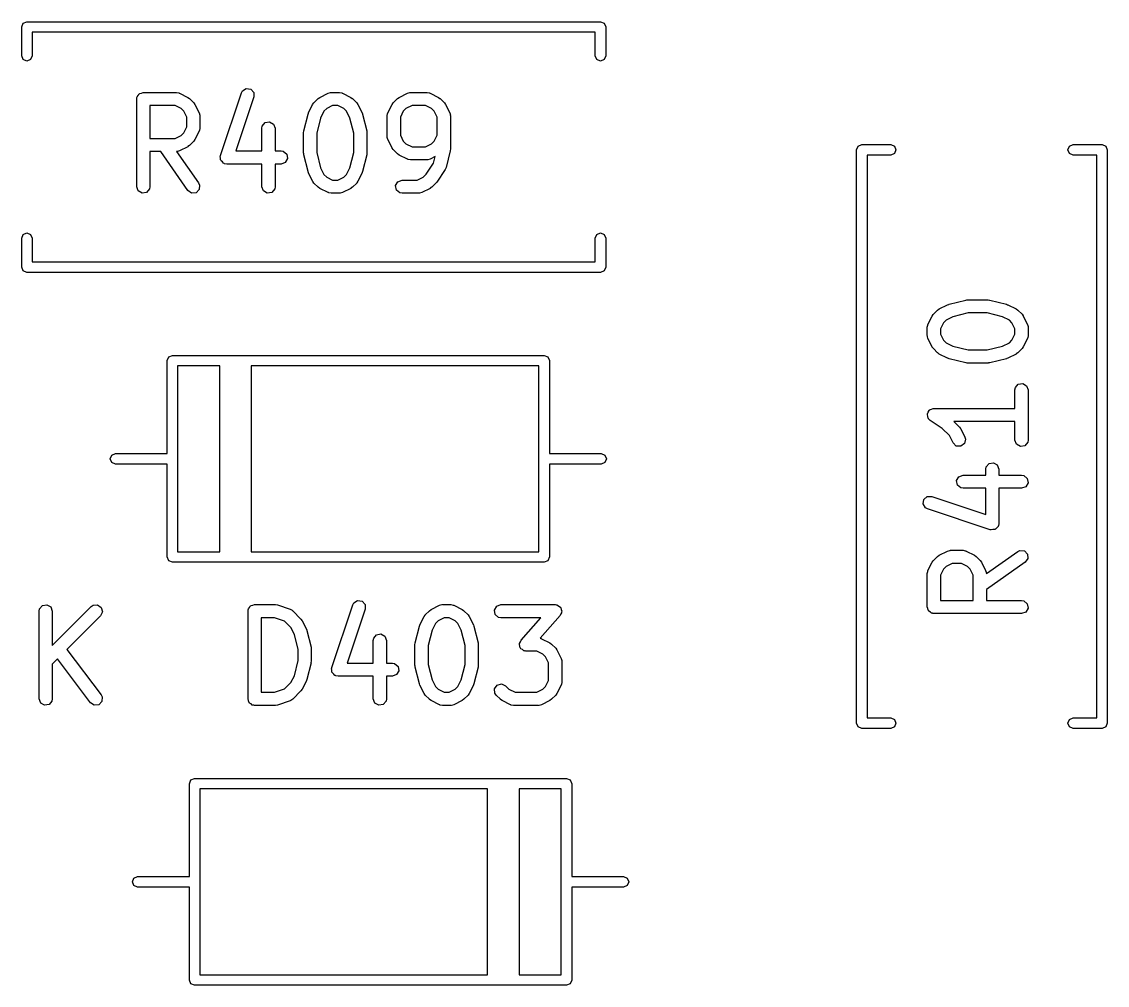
# Model space of a CAD drawing. Extents: x 51.5 to 133.2, y -98.1 to -25.9.
# Drawn here: x 103.6 to 115.98, y -58.58 to -47.59 of the extents above; entities that cross this region are included whole.
import ezdxf

# ---------------------------------------------------------------- set-up
doc = ezdxf.new("R2010")
doc.units = 0
doc.layers.add('BLACK', color=7, linetype='CONTINUOUS')

msp = doc.modelspace()

# ---------------------------------------------------------------- linework, layer by layer
at = {"layer": 'BLACK', "linetype": 'CONTINUOUS'}
for p, q in [((103.604, -47.652), (103.622, -47.6096)), ((103.604, -47.982), (103.604, -47.652)), ((103.622, -47.6096), (103.664, -47.592)), ((103.664, -47.592), (110.204, -47.592)), ((110.204, -47.592), (110.246, -47.6096)), ((110.246, -47.6096), (110.264, -47.652)), ((110.264, -47.652), (110.264, -47.982)), ((110.144, -47.712), (103.724, -47.712)), ((103.724, -47.712), (103.724, -47.982)), ((110.144, -47.982), (110.144, -47.712)), ((103.622, -48.0244), (103.604, -47.982)), ((103.664, -48.042), (103.622, -48.0244)), ((103.706, -48.0244), (103.664, -48.042)), ((103.724, -47.982), (103.706, -48.0244)), ((110.162, -48.0244), (110.144, -47.982)), ((110.204, -48.042), (110.162, -48.0244)), ((110.246, -48.0244), (110.204, -48.042)), ((110.264, -47.982), (110.246, -48.0244)), ((104.971, -48.406), (104.99, -48.3994)), ((104.99, -48.3994), (105.37, -48.3994)), ((105.37, -48.3994), (105.396, -48.4039)), ((105.396, -48.4039), (105.4, -48.4068)), ((105.871, -49.1173), (106.109, -48.403)), ((106.109, -48.403), (106.121, -48.3801)), ((106.121, -48.3801), (106.165, -48.3533)), ((106.165, -48.3533), (106.216, -48.3608)), ((106.216, -48.3608), (106.25, -48.3992)), ((106.25, -48.3992), (106.251, -48.4505)), ((107.099, -48.4073), (107.124, -48.3999)), ((107.124, -48.3999), (107.128, -48.4009)), ((107.128, -48.4009), (107.132, -48.3994)), ((107.132, -48.3994), (107.228, -48.3994)), ((107.228, -48.3994), (107.253, -48.4039)), ((107.253, -48.4039), (107.257, -48.4068)), ((108.004, -48.4073), (108.029, -48.3999)), ((108.029, -48.3999), (108.033, -48.4009)), ((108.033, -48.4009), (108.037, -48.3994)), ((108.037, -48.3994), (108.228, -48.3994)), ((108.228, -48.3994), (108.253, -48.4039)), ((108.253, -48.4039), (108.257, -48.4068)), ((104.915, -48.4744), (104.916, -48.4646)), ((104.915, -49.4744), (104.915, -48.4744)), ((104.916, -48.4614), (104.917, -48.4585)), ((104.916, -48.4646), (104.916, -48.4614)), ((104.917, -48.4585), (104.919, -48.4487)), ((104.919, -48.4487), (104.932, -48.4338)), ((104.932, -48.4338), (104.941, -48.4169)), ((104.941, -48.4169), (104.948, -48.4146)), ((104.948, -48.4146), (104.952, -48.4094)), ((104.952, -48.4094), (104.971, -48.406)), ((105.4, -48.4068), (105.404, -48.4073)), ((105.404, -48.4073), (105.499, -48.4549)), ((105.499, -48.4549), (105.517, -48.4683)), ((105.517, -48.4683), (105.519, -48.469)), ((105.519, -48.469), (105.566, -48.5166)), ((105.566, -48.5166), (105.579, -48.535)), ((106.251, -48.4505), (106.046, -49.066)), ((106.922, -48.5361), (106.936, -48.5181)), ((106.936, -48.5166), (106.984, -48.469)), ((106.936, -48.5181), (106.936, -48.5166)), ((106.984, -48.469), (107.002, -48.4561)), ((107.002, -48.4561), (107.004, -48.4549)), ((107.004, -48.4549), (107.099, -48.4073)), ((107.257, -48.4068), (107.261, -48.4073)), ((107.261, -48.4073), (107.356, -48.4549)), ((107.356, -48.4549), (107.374, -48.4683)), ((107.374, -48.4683), (107.376, -48.469)), ((107.376, -48.469), (107.424, -48.5166)), ((107.424, -48.5166), (107.436, -48.535)), ((107.827, -48.5361), (107.841, -48.5181)), ((107.841, -48.5166), (107.889, -48.469)), ((107.841, -48.5181), (107.841, -48.5166)), ((107.889, -48.469), (107.907, -48.4561)), ((107.907, -48.4561), (107.908, -48.4549)), ((107.908, -48.4549), (108.004, -48.4073)), ((108.257, -48.4068), (108.261, -48.4073)), ((108.261, -48.4073), (108.356, -48.4549)), ((108.356, -48.4549), (108.374, -48.4683)), ((108.374, -48.4683), (108.376, -48.469)), ((108.376, -48.469), (108.424, -48.5166)), ((108.424, -48.5166), (108.436, -48.535)), ((105.065, -48.5494), (105.065, -48.9232)), ((105.353, -48.5494), (105.065, -48.5494)), ((105.421, -48.5836), (105.353, -48.5494)), ((105.452, -48.614), (105.421, -48.5836)), ((105.486, -48.6826), (105.452, -48.614)), ((105.579, -48.535), (105.58, -48.5361)), ((105.58, -48.5361), (105.628, -48.6313)), ((105.628, -48.6313), (105.635, -48.6563)), ((106.822, -48.8371), (106.869, -48.6467)), ((106.869, -48.6467), (106.874, -48.6348)), ((106.874, -48.6348), (106.875, -48.6313)), ((106.875, -48.6313), (106.922, -48.5361)), ((107.051, -48.614), (107.013, -48.691)), ((107.082, -48.5836), (107.051, -48.614)), ((107.15, -48.5494), (107.082, -48.5836)), ((107.21, -48.5494), (107.15, -48.5494)), ((107.278, -48.5836), (107.21, -48.5494)), ((107.309, -48.614), (107.278, -48.5836)), ((107.347, -48.691), (107.309, -48.614)), ((107.436, -48.535), (107.438, -48.5361)), ((107.438, -48.5361), (107.485, -48.6313)), ((107.485, -48.6313), (107.489, -48.6437)), ((107.489, -48.6437), (107.491, -48.6467)), ((107.491, -48.6467), (107.538, -48.8371)), ((107.772, -48.6649), (107.776, -48.6392)), ((107.776, -48.6392), (107.779, -48.6358)), ((107.779, -48.6358), (107.78, -48.6313)), ((107.78, -48.6313), (107.827, -48.5361)), ((107.956, -48.614), (107.922, -48.6826)), ((107.986, -48.5836), (107.956, -48.614)), ((108.055, -48.5494), (107.986, -48.5836)), ((108.21, -48.5494), (108.055, -48.5494)), ((108.278, -48.5836), (108.21, -48.5494)), ((108.309, -48.614), (108.278, -48.5836)), ((108.343, -48.6826), (108.309, -48.614)), ((108.436, -48.535), (108.438, -48.5361)), ((108.438, -48.5361), (108.485, -48.6313)), ((108.485, -48.6313), (108.493, -48.6563)), ((105.486, -48.79), (105.486, -48.6826)), ((105.635, -48.6563), (105.634, -48.6606)), ((105.634, -48.6606), (105.636, -48.6649)), ((105.636, -48.6649), (105.636, -48.8077)), ((106.348, -48.7821), (106.381, -48.7428)), ((106.381, -48.7428), (106.431, -48.7339)), ((106.431, -48.7339), (106.476, -48.7595)), ((106.476, -48.7595), (106.493, -48.8077)), ((107.013, -48.691), (106.969, -48.8646)), ((107.391, -48.8646), (107.347, -48.691)), ((107.772, -48.903), (107.772, -48.6649)), ((107.922, -48.6826), (107.922, -48.8852)), ((108.343, -48.8852), (108.343, -48.6826)), ((108.493, -48.6563), (108.492, -48.6606)), ((108.492, -48.6606), (108.493, -48.6649)), ((108.493, -48.6649), (108.493, -49.0458)), ((105.353, -48.9232), (105.421, -48.8889)), ((105.421, -48.8889), (105.452, -48.8585)), ((105.452, -48.8585), (105.486, -48.79)), ((105.628, -48.8413), (105.58, -48.9365)), ((105.629, -48.8368), (105.628, -48.8413)), ((105.631, -48.8334), (105.629, -48.8368)), ((105.636, -48.8077), (105.631, -48.8334)), ((106.343, -48.8077), (106.348, -48.7821)), ((106.343, -49.066), (106.343, -48.8077)), ((106.493, -48.8077), (106.493, -49.066)), ((106.819, -48.8553), (106.822, -48.8406)), ((106.819, -49.0934), (106.819, -48.8553)), ((106.822, -48.8406), (106.822, -48.8371)), ((106.969, -48.8646), (106.969, -49.0842)), ((107.391, -49.0842), (107.391, -48.8646)), ((107.538, -48.8371), (107.54, -48.8521)), ((107.54, -48.8521), (107.541, -48.8553)), ((107.541, -48.8553), (107.541, -49.0934)), ((107.922, -48.8852), (107.956, -48.9538)), ((108.309, -48.9538), (108.343, -48.8852)), ((105.065, -48.9232), (105.353, -48.9232)), ((105.499, -49.0177), (105.404, -49.0653)), ((105.5, -49.0165), (105.499, -49.0177)), ((105.519, -49.0036), (105.5, -49.0165)), ((105.566, -48.956), (105.519, -49.0036)), ((105.567, -48.9545), (105.566, -48.956)), ((105.58, -48.9365), (105.567, -48.9545)), ((107.773, -48.9072), (107.772, -48.903)), ((107.772, -48.9115), (107.773, -48.9072)), ((107.78, -48.9365), (107.772, -48.9115)), ((107.827, -49.0317), (107.78, -48.9365)), ((107.956, -48.9538), (107.986, -48.9842)), ((107.986, -48.9842), (108.055, -49.0184)), ((108.055, -49.0184), (108.21, -49.0184)), ((108.21, -49.0184), (108.278, -48.9842)), ((108.278, -48.9842), (108.309, -48.9538)), ((113.124, -49.054), (113.142, -49.0116)), ((113.142, -49.0116), (113.184, -48.994)), ((113.184, -48.994), (113.514, -48.994)), ((113.514, -48.994), (113.556, -49.0116)), ((113.556, -49.0116), (113.574, -49.054)), ((115.534, -49.054), (115.552, -49.0116)), ((115.552, -49.0116), (115.594, -48.994)), ((115.594, -48.994), (115.924, -48.994)), ((115.924, -48.994), (115.966, -49.0116)), ((115.966, -49.0116), (115.984, -49.054)), ((105.189, -49.0732), (105.065, -49.0732)), ((105.065, -49.0732), (105.065, -49.4744)), ((105.5, -49.5174), (105.189, -49.0732)), ((105.375, -49.0717), (105.371, -49.0728)), ((105.371, -49.0728), (105.622, -49.4314)), ((105.379, -49.0727), (105.375, -49.0717)), ((105.404, -49.0653), (105.379, -49.0727)), ((105.868, -49.128), (105.871, -49.1231)), ((105.872, -49.1482), (105.868, -49.128)), ((105.871, -49.1231), (105.871, -49.1173)), ((105.872, -49.1686), (105.872, -49.1482)), ((106.046, -49.066), (106.343, -49.066)), ((106.493, -49.066), (106.561, -49.066)), ((106.561, -49.066), (106.587, -49.0706)), ((106.587, -49.0706), (106.626, -49.1035)), ((106.626, -49.1035), (106.635, -49.1541)), ((106.82, -49.0967), (106.819, -49.0934)), ((106.822, -49.1116), (106.82, -49.0967)), ((106.869, -49.3021), (106.822, -49.1116)), ((106.969, -49.0842), (107.013, -49.2577)), ((107.347, -49.2577), (107.391, -49.0842)), ((107.538, -49.1116), (107.491, -49.3021)), ((107.541, -49.0934), (107.538, -49.1082)), ((107.538, -49.1082), (107.538, -49.1116)), ((107.828, -49.0329), (107.827, -49.0317)), ((107.841, -49.0512), (107.828, -49.0329)), ((107.889, -49.0988), (107.841, -49.0512)), ((107.89, -49.0995), (107.889, -49.0988)), ((107.908, -49.1129), (107.89, -49.0995)), ((108.004, -49.1605), (107.908, -49.1129)), ((108.319, -49.1314), (108.261, -49.1605)), ((108.301, -49.2055), (108.319, -49.1314)), ((108.491, -49.064), (108.443, -49.2545)), ((108.493, -49.0458), (108.49, -49.0606)), ((108.49, -49.0606), (108.491, -49.064)), ((113.124, -55.594), (113.124, -49.054)), ((113.514, -49.114), (113.244, -49.114)), ((113.244, -49.114), (113.244, -55.534)), ((113.556, -49.0964), (113.514, -49.114)), ((113.574, -49.054), (113.556, -49.0964)), ((115.552, -49.0964), (115.534, -49.054)), ((115.594, -49.114), (115.552, -49.0964)), ((115.864, -49.114), (115.594, -49.114)), ((115.864, -55.534), (115.864, -49.114)), ((115.984, -49.054), (115.984, -55.594)), ((105.876, -49.1729), (105.872, -49.1686)), ((105.877, -49.1785), (105.876, -49.1729)), ((105.893, -49.1917), (105.877, -49.1785)), ((105.906, -49.207), (105.893, -49.1917)), ((105.912, -49.2078), (105.906, -49.207)), ((105.916, -49.2115), (105.912, -49.2078)), ((105.942, -49.216), (105.916, -49.2115)), ((106.343, -49.216), (105.942, -49.216)), ((106.343, -49.4744), (106.343, -49.216)), ((106.561, -49.216), (106.493, -49.216)), ((106.493, -49.216), (106.493, -49.4744)), ((106.609, -49.1985), (106.561, -49.216)), ((106.635, -49.1541), (106.609, -49.1985)), ((107.013, -49.2577), (107.051, -49.3347)), ((107.309, -49.3347), (107.347, -49.2577)), ((108.008, -49.161), (108.004, -49.1605)), ((108.011, -49.1639), (108.008, -49.161)), ((108.037, -49.1684), (108.011, -49.1639)), ((108.228, -49.1684), (108.037, -49.1684)), ((108.217, -49.3314), (108.301, -49.2055)), ((108.232, -49.1669), (108.228, -49.1684)), ((108.236, -49.1679), (108.232, -49.1669)), ((108.261, -49.1605), (108.236, -49.1679)), ((108.443, -49.2545), (108.433, -49.2775)), ((106.871, -49.305), (106.869, -49.3021)), ((106.875, -49.3174), (106.871, -49.305)), ((106.922, -49.4127), (106.875, -49.3174)), ((107.051, -49.3347), (107.082, -49.3651)), ((107.082, -49.3651), (107.15, -49.3994)), ((107.21, -49.3994), (107.278, -49.3651)), ((107.278, -49.3651), (107.309, -49.3347)), ((107.485, -49.3174), (107.438, -49.4127)), ((107.486, -49.3139), (107.485, -49.3174)), ((107.491, -49.3021), (107.486, -49.3139)), ((108.115, -49.3994), (108.183, -49.3651)), ((108.183, -49.3651), (108.217, -49.3314)), ((108.433, -49.2779), (108.338, -49.4207)), ((108.433, -49.2775), (108.433, -49.2779)), ((104.932, -49.5226), (104.915, -49.4744)), ((105.06, -49.5), (105.027, -49.5393)), ((105.065, -49.4744), (105.06, -49.5)), ((105.542, -49.5468), (105.5, -49.5174)), ((105.629, -49.5061), (105.593, -49.5424)), ((105.622, -49.4314), (105.633, -49.455)), ((105.633, -49.455), (105.629, -49.5061)), ((106.361, -49.5226), (106.343, -49.4744)), ((106.489, -49.5), (106.456, -49.5393)), ((106.493, -49.4744), (106.489, -49.5)), ((106.924, -49.4138), (106.922, -49.4127)), ((106.936, -49.4322), (106.924, -49.4138)), ((106.984, -49.4798), (106.936, -49.4322)), ((106.986, -49.4805), (106.984, -49.4798)), ((107.004, -49.4938), (106.986, -49.4805)), ((107.099, -49.5415), (107.004, -49.4938)), ((107.15, -49.3994), (107.21, -49.3994)), ((107.356, -49.4938), (107.261, -49.5415)), ((107.358, -49.4927), (107.356, -49.4938)), ((107.376, -49.4798), (107.358, -49.4927)), ((107.424, -49.4322), (107.376, -49.4798)), ((107.438, -49.4127), (107.424, -49.4307)), ((107.424, -49.4307), (107.424, -49.4322)), ((107.868, -49.4614), (107.894, -49.4169)), ((107.877, -49.5119), (107.868, -49.4614)), ((107.916, -49.5449), (107.877, -49.5119)), ((107.894, -49.4169), (107.942, -49.3994)), ((107.942, -49.3994), (108.115, -49.3994)), ((108.261, -49.4938), (108.166, -49.5415)), ((108.262, -49.4927), (108.261, -49.4938)), ((108.281, -49.4798), (108.262, -49.4927)), ((108.328, -49.4322), (108.281, -49.4798)), ((108.33, -49.429), (108.328, -49.4322)), ((108.338, -49.4207), (108.33, -49.429)), ((104.976, -49.5482), (104.932, -49.5226)), ((105.027, -49.5393), (104.976, -49.5482)), ((105.593, -49.5424), (105.542, -49.5468)), ((106.405, -49.5482), (106.361, -49.5226)), ((106.456, -49.5393), (106.405, -49.5482)), ((107.103, -49.542), (107.099, -49.5415)), ((107.107, -49.5449), (107.103, -49.542)), ((107.132, -49.5494), (107.107, -49.5449)), ((107.228, -49.5494), (107.132, -49.5494)), ((107.232, -49.5478), (107.228, -49.5494)), ((107.236, -49.5489), (107.232, -49.5478)), ((107.261, -49.5415), (107.236, -49.5489)), ((107.942, -49.5494), (107.916, -49.5449)), ((108.132, -49.5494), (107.942, -49.5494)), ((108.137, -49.5478), (108.132, -49.5494)), ((108.141, -49.5489), (108.137, -49.5478)), ((108.166, -49.5415), (108.141, -49.5489)), ((103.622, -50.0196), (103.664, -50.002)), ((103.664, -50.002), (103.706, -50.0196)), ((110.162, -50.0196), (110.204, -50.002)), ((110.204, -50.002), (110.246, -50.0196)), ((103.604, -50.062), (103.622, -50.0196)), ((103.604, -50.392), (103.604, -50.062)), ((103.706, -50.0196), (103.724, -50.062)), ((103.724, -50.062), (103.724, -50.332)), ((110.144, -50.062), (110.162, -50.0196)), ((110.144, -50.332), (110.144, -50.062)), ((110.246, -50.0196), (110.264, -50.062)), ((110.264, -50.062), (110.264, -50.392)), ((103.724, -50.332), (110.144, -50.332)), ((103.622, -50.4344), (103.604, -50.392)), ((103.664, -50.452), (103.622, -50.4344)), ((110.204, -50.452), (103.664, -50.452)), ((110.246, -50.4344), (110.204, -50.452)), ((110.264, -50.392), (110.246, -50.4344)), ((114.049, -50.8821), (114.067, -50.8692)), ((114.067, -50.8692), (114.068, -50.8681)), ((114.068, -50.8681), (114.163, -50.8204)), ((114.163, -50.8204), (114.176, -50.8168)), ((114.176, -50.8168), (114.179, -50.8148)), ((114.179, -50.8148), (114.369, -50.7671)), ((114.369, -50.7671), (114.384, -50.7661)), ((114.384, -50.7661), (114.387, -50.7649)), ((114.387, -50.7649), (114.625, -50.7649)), ((114.625, -50.7649), (114.64, -50.7675)), ((114.64, -50.7675), (114.644, -50.7671)), ((114.644, -50.7671), (114.834, -50.8148)), ((114.834, -50.8148), (114.846, -50.82)), ((114.846, -50.82), (114.849, -50.8204)), ((114.849, -50.8204), (114.945, -50.8681)), ((114.945, -50.8681), (114.963, -50.8814)), ((114.963, -50.8814), (114.964, -50.8821)), ((113.939, -51.0445), (113.987, -50.9492)), ((113.987, -50.9492), (114, -50.9312)), ((114, -50.9312), (114.001, -50.9297)), ((114.001, -50.9297), (114.049, -50.8821)), ((114.146, -50.9968), (114.116, -51.0272)), ((114.223, -50.9583), (114.146, -50.9968)), ((114.397, -50.9149), (114.223, -50.9583)), ((114.616, -50.9149), (114.397, -50.9149)), ((114.79, -50.9583), (114.616, -50.9149)), ((114.867, -50.9968), (114.79, -50.9583)), ((114.897, -51.0272), (114.867, -50.9968)), ((114.964, -50.8821), (115.012, -50.9297)), ((115.012, -50.9297), (115.025, -50.9481)), ((115.025, -50.9481), (115.026, -50.9492)), ((115.026, -50.9492), (115.073, -51.0445)), ((113.931, -51.078), (113.936, -51.0523)), ((113.931, -51.1732), (113.931, -51.078)), ((113.936, -51.0523), (113.939, -51.0489)), ((113.939, -51.0489), (113.939, -51.0445)), ((114.116, -51.0272), (114.081, -51.0957)), ((114.081, -51.0957), (114.081, -51.1555)), ((114.931, -51.0957), (114.897, -51.0272)), ((114.931, -51.1555), (114.931, -51.0957)), ((115.073, -51.0445), (115.081, -51.0694)), ((115.081, -51.0694), (115.08, -51.0738)), ((115.08, -51.0738), (115.081, -51.078)), ((115.081, -51.078), (115.081, -51.1732)), ((113.933, -51.1775), (113.931, -51.1732)), ((113.932, -51.1818), (113.933, -51.1775)), ((113.939, -51.2068), (113.932, -51.1818)), ((113.987, -51.302), (113.939, -51.2068)), ((114.081, -51.1555), (114.116, -51.224)), ((114.116, -51.224), (114.146, -51.2545)), ((114.867, -51.2545), (114.897, -51.224)), ((114.897, -51.224), (114.931, -51.1555)), ((115.073, -51.2068), (115.026, -51.302)), ((115.074, -51.2023), (115.073, -51.2068)), ((115.077, -51.1989), (115.074, -51.2023)), ((115.081, -51.1732), (115.077, -51.1989)), ((113.988, -51.3031), (113.987, -51.302)), ((114.001, -51.3215), (113.988, -51.3031)), ((114.049, -51.3691), (114.001, -51.3215)), ((114.05, -51.3698), (114.049, -51.3691)), ((114.068, -51.3832), (114.05, -51.3698)), ((114.146, -51.2545), (114.223, -51.2929)), ((114.223, -51.2929), (114.397, -51.3363)), ((114.397, -51.3363), (114.616, -51.3363)), ((114.616, -51.3363), (114.79, -51.2929)), ((114.79, -51.2929), (114.867, -51.2545)), ((114.964, -51.3691), (114.946, -51.382)), ((115.012, -51.3215), (114.964, -51.3691)), ((115.026, -51.302), (115.012, -51.32)), ((115.012, -51.32), (115.012, -51.3215)), ((105.262, -51.458), (105.28, -51.4156)), ((105.262, -52.518), (105.262, -51.458)), ((105.28, -51.4156), (105.322, -51.398)), ((105.322, -51.398), (109.562, -51.398)), ((109.562, -51.398), (109.604, -51.4156)), ((109.604, -51.4156), (109.622, -51.458)), ((109.622, -51.458), (109.622, -52.518)), ((114.163, -51.4308), (114.068, -51.3832)), ((114.167, -51.4312), (114.163, -51.4308)), ((114.179, -51.4365), (114.167, -51.4312)), ((114.369, -51.4841), (114.179, -51.4365)), ((114.373, -51.4837), (114.369, -51.4841)), ((114.387, -51.4863), (114.373, -51.4837)), ((114.625, -51.4863), (114.387, -51.4863)), ((114.629, -51.4851), (114.625, -51.4863)), ((114.644, -51.4841), (114.629, -51.4851)), ((114.834, -51.4365), (114.644, -51.4841)), ((114.837, -51.4345), (114.834, -51.4365)), ((114.849, -51.4308), (114.837, -51.4345)), ((114.945, -51.3832), (114.849, -51.4308)), ((114.946, -51.382), (114.945, -51.3832)), ((105.382, -51.518), (105.382, -53.638)), ((105.862, -51.518), (105.382, -51.518)), ((105.862, -53.638), (105.862, -51.518)), ((106.222, -51.518), (106.222, -53.638)), ((109.502, -51.518), (106.222, -51.518)), ((109.502, -53.638), (109.502, -51.518)), ((114.936, -51.7666), (114.969, -51.7273)), ((114.969, -51.7273), (115.019, -51.7184)), ((115.019, -51.7184), (115.064, -51.7441)), ((115.064, -51.7441), (115.081, -51.7923)), ((114.931, -51.7923), (114.936, -51.7666)), ((114.931, -52.003), (114.931, -51.7923)), ((115.081, -51.7923), (115.081, -52.3637)), ((113.932, -52.0732), (113.933, -52.0692)), ((113.938, -52.0941), (113.932, -52.0732)), ((113.933, -52.065), (113.943, -52.0461)), ((113.933, -52.0692), (113.933, -52.065)), ((113.941, -52.1155), (113.938, -52.0941)), ((113.945, -52.1183), (113.941, -52.1155)), ((113.943, -52.0461), (113.952, -52.0262)), ((113.946, -52.1224), (113.945, -52.1183)), ((113.952, -52.0262), (113.956, -52.0243)), ((113.956, -52.0243), (113.958, -52.0205)), ((113.958, -52.0205), (113.979, -52.0131)), ((113.979, -52.0131), (113.998, -52.0035)), ((113.998, -52.0035), (114.002, -52.0045)), ((114.002, -52.0045), (114.006, -52.003)), ((114.006, -52.003), (114.931, -52.003)), ((113.965, -52.1404), (113.946, -52.1224)), ((114.101, -52.2315), (113.965, -52.1404)), ((114.183, -52.3129), (114.101, -52.2315)), ((114.931, -52.153), (114.235, -52.153)), ((114.235, -52.153), (114.298, -52.2154)), ((114.298, -52.2154), (114.31, -52.2338)), ((114.31, -52.2338), (114.312, -52.2349)), ((114.312, -52.2349), (114.359, -52.3302)), ((114.931, -52.3637), (114.931, -52.153)), ((114.225, -52.3973), (114.183, -52.3129)), ((114.367, -52.3551), (114.355, -52.405)), ((114.359, -52.3302), (114.367, -52.3551)), ((114.949, -52.4119), (114.931, -52.3637)), ((115.081, -52.3637), (115.077, -52.3894)), ((114.262, -52.4325), (114.225, -52.3973)), ((114.313, -52.4356), (114.262, -52.4325)), ((114.355, -52.405), (114.313, -52.4356)), ((114.993, -52.4376), (114.949, -52.4119)), ((115.044, -52.4287), (114.993, -52.4376)), ((115.077, -52.3894), (115.044, -52.4287)), ((104.612, -52.578), (104.63, -52.5356)), ((104.63, -52.6204), (104.612, -52.578)), ((104.63, -52.5356), (104.672, -52.518)), ((104.672, -52.518), (105.262, -52.518)), ((109.622, -52.518), (110.212, -52.518)), ((110.212, -52.518), (110.254, -52.5356)), ((110.254, -52.5356), (110.272, -52.578)), ((110.272, -52.578), (110.254, -52.6204)), ((104.672, -52.638), (104.63, -52.6204)), ((105.262, -52.638), (104.672, -52.638)), ((105.262, -53.698), (105.262, -52.638)), ((110.212, -52.638), (109.622, -52.638)), ((109.622, -52.638), (109.622, -53.698)), ((110.254, -52.6204), (110.212, -52.638)), ((114.598, -52.697), (114.603, -52.6714)), ((114.598, -52.7649), (114.598, -52.697)), ((114.603, -52.6714), (114.636, -52.6321)), ((114.636, -52.6321), (114.686, -52.6232)), ((114.686, -52.6232), (114.73, -52.6488)), ((114.73, -52.6488), (114.748, -52.697)), ((114.748, -52.697), (114.748, -52.7649)), ((114.266, -52.8269), (114.292, -52.7825)), ((114.275, -52.8774), (114.266, -52.8269)), ((114.292, -52.7825), (114.34, -52.7649)), ((114.34, -52.7649), (114.598, -52.7649)), ((114.748, -52.7649), (115.006, -52.7649)), ((115.006, -52.7649), (115.032, -52.7694)), ((115.032, -52.7694), (115.071, -52.8024)), ((115.08, -52.8529), (115.055, -52.8974)), ((115.071, -52.8024), (115.08, -52.8529)), ((114.314, -52.9104), (114.275, -52.8774)), ((114.34, -52.9149), (114.314, -52.9104)), ((114.598, -52.9149), (114.34, -52.9149)), ((114.598, -53.212), (114.598, -52.9149)), ((115.006, -52.9149), (114.748, -52.9149)), ((114.748, -52.9149), (114.748, -53.3161)), ((115.055, -52.8974), (115.006, -52.9149)), ((113.885, -53.093), (113.893, -53.0423)), ((113.912, -53.1367), (113.885, -53.093)), ((113.893, -53.0423), (113.931, -53.0082)), ((113.931, -53.0082), (113.982, -53.0068)), ((113.982, -53.0068), (114.598, -53.212)), ((113.935, -53.1492), (113.912, -53.1367)), ((114.649, -53.3872), (113.935, -53.1492)), ((114.739, -53.3518), (114.724, -53.3654)), ((114.74, -53.3461), (114.739, -53.3518)), ((114.744, -53.3417), (114.74, -53.3461)), ((114.748, -53.3161), (114.744, -53.3417)), ((114.655, -53.3871), (114.649, -53.3872)), ((114.66, -53.39), (114.655, -53.3871)), ((114.68, -53.3864), (114.66, -53.39)), ((114.701, -53.3858), (114.68, -53.3864)), ((114.705, -53.382), (114.701, -53.3858)), ((114.711, -53.381), (114.705, -53.382)), ((114.724, -53.3654), (114.711, -53.381)), ((105.28, -53.7404), (105.262, -53.698)), ((105.382, -53.638), (105.862, -53.638)), ((106.222, -53.638), (109.502, -53.638)), ((109.622, -53.698), (109.604, -53.7404)), ((114.001, -53.7393), (114.049, -53.6916)), ((114.049, -53.6916), (114.067, -53.6788)), ((114.067, -53.6788), (114.068, -53.6776)), ((114.068, -53.6776), (114.163, -53.63)), ((114.163, -53.63), (114.188, -53.6225)), ((114.188, -53.6225), (114.193, -53.6236)), ((114.193, -53.6236), (114.197, -53.622)), ((114.197, -53.622), (114.34, -53.622)), ((114.34, -53.622), (114.365, -53.6266)), ((114.365, -53.6266), (114.369, -53.6295)), ((114.369, -53.6295), (114.373, -53.63)), ((114.373, -53.63), (114.468, -53.6776)), ((114.468, -53.6776), (114.487, -53.6909)), ((114.487, -53.6909), (114.488, -53.6916)), ((114.488, -53.6916), (114.536, -53.7393)), ((114.605, -53.8866), (114.963, -53.6356)), ((114.963, -53.6356), (114.987, -53.6246)), ((114.987, -53.6246), (115.038, -53.6291)), ((115.038, -53.6291), (115.074, -53.6654)), ((115.079, -53.7165), (115.049, -53.7585)), ((115.074, -53.6654), (115.079, -53.7165)), ((105.322, -53.758), (105.28, -53.7404)), ((109.562, -53.758), (105.322, -53.758)), ((109.604, -53.7404), (109.562, -53.758)), ((113.939, -53.854), (113.987, -53.7587)), ((113.987, -53.7587), (114, -53.7407)), ((114, -53.7407), (114.001, -53.7393)), ((114.116, -53.8367), (114.081, -53.9052)), ((114.146, -53.8063), (114.116, -53.8367)), ((114.215, -53.772), (114.146, -53.8063)), ((114.322, -53.772), (114.215, -53.772)), ((114.391, -53.8063), (114.322, -53.772)), ((114.421, -53.8367), (114.391, -53.8063)), ((114.455, -53.9052), (114.421, -53.8367)), ((114.536, -53.7393), (114.548, -53.7576)), ((114.548, -53.7576), (114.55, -53.7587)), ((114.55, -53.7587), (114.597, -53.854)), ((115.049, -53.7585), (114.605, -54.0694)), ((113.931, -53.8875), (113.936, -53.8619)), ((113.931, -54.2685), (113.931, -53.8875)), ((113.936, -53.8619), (113.939, -53.8584)), ((113.939, -53.8584), (113.939, -53.854)), ((114.081, -53.9052), (114.081, -54.1935)), ((114.455, -54.1935), (114.455, -53.9052)), ((114.597, -53.854), (114.605, -53.8789)), ((114.605, -53.8789), (114.604, -53.8833)), ((114.604, -53.8833), (114.605, -53.8866)), ((114.605, -54.0694), (114.605, -54.1935)), ((107.379, -54.245), (107.391, -54.2221)), ((107.391, -54.2221), (107.435, -54.1953)), ((107.435, -54.1953), (107.486, -54.2028)), ((107.486, -54.2028), (107.52, -54.2412)), ((114.081, -54.1935), (114.455, -54.1935)), ((114.605, -54.1935), (115.006, -54.1935)), ((115.006, -54.1935), (115.032, -54.198)), ((115.032, -54.198), (115.071, -54.231)), ((103.803, -54.3164), (103.808, -54.2907)), ((103.803, -55.3164), (103.803, -54.3164)), ((103.808, -54.2907), (103.841, -54.2514)), ((103.841, -54.2514), (103.891, -54.2425)), ((103.891, -54.2425), (103.936, -54.2682)), ((103.936, -54.2682), (103.953, -54.3164)), ((103.953, -54.7067), (104.396, -54.2633)), ((103.953, -54.3164), (103.953, -54.7067)), ((104.396, -54.2633), (104.418, -54.2484)), ((104.418, -54.2484), (104.469, -54.2439)), ((104.469, -54.2439), (104.511, -54.2734)), ((104.524, -54.3229), (104.503, -54.3694)), ((104.511, -54.2734), (104.524, -54.3229)), ((106.185, -54.3164), (106.186, -54.3066)), ((106.185, -55.3164), (106.185, -54.3164)), ((106.186, -54.3034), (106.187, -54.3005)), ((106.186, -54.3066), (106.186, -54.3034)), ((106.187, -54.3005), (106.189, -54.2907)), ((106.189, -54.2907), (106.202, -54.2758)), ((106.202, -54.2758), (106.211, -54.2589)), ((106.211, -54.2589), (106.218, -54.2566)), ((106.218, -54.2566), (106.222, -54.2514)), ((106.222, -54.2514), (106.241, -54.248)), ((106.241, -54.248), (106.26, -54.2414)), ((106.26, -54.2414), (106.498, -54.2414)), ((106.498, -54.2414), (106.52, -54.2453)), ((106.52, -54.2453), (106.521, -54.2452)), ((106.521, -54.2452), (106.664, -54.2928)), ((106.664, -54.2928), (106.687, -54.3053)), ((106.687, -54.3053), (106.689, -54.3091)), ((106.689, -54.3091), (106.694, -54.311)), ((106.694, -54.311), (106.789, -54.4062)), ((107.141, -54.9593), (107.379, -54.245)), ((107.521, -54.2925), (107.316, -54.908)), ((107.52, -54.2412), (107.521, -54.2925)), ((108.206, -54.3586), (108.254, -54.311)), ((108.254, -54.311), (108.272, -54.2981)), ((108.272, -54.2981), (108.274, -54.2969)), ((108.274, -54.2969), (108.369, -54.2493)), ((108.369, -54.2493), (108.394, -54.2419)), ((108.394, -54.2419), (108.398, -54.2429)), ((108.398, -54.2429), (108.402, -54.2414)), ((108.402, -54.2414), (108.498, -54.2414)), ((108.498, -54.2414), (108.523, -54.2459)), ((108.523, -54.2459), (108.527, -54.2488)), ((108.527, -54.2488), (108.531, -54.2493)), ((108.531, -54.2493), (108.626, -54.2969)), ((108.626, -54.2969), (108.644, -54.3103)), ((108.644, -54.3103), (108.646, -54.311)), ((108.646, -54.311), (108.694, -54.3586)), ((108.995, -54.3034), (109.021, -54.2589)), ((109.004, -54.3539), (108.995, -54.3034)), ((109.021, -54.2589), (109.069, -54.2414)), ((109.069, -54.2414), (109.688, -54.2414)), ((109.688, -54.2414), (109.699, -54.2433)), ((109.699, -54.2433), (109.703, -54.2428)), ((109.703, -54.2428), (109.705, -54.2444)), ((109.705, -54.2444), (109.714, -54.2459)), ((109.714, -54.2459), (109.729, -54.2589)), ((109.729, -54.2589), (109.747, -54.2694)), ((109.752, -54.3469), (109.745, -54.3658)), ((109.747, -54.2694), (109.748, -54.275)), ((109.748, -54.275), (109.753, -54.2789)), ((109.762, -54.3294), (109.752, -54.3469)), ((109.753, -54.2789), (109.757, -54.2988)), ((109.757, -54.2988), (109.763, -54.3179)), ((109.763, -54.3179), (109.761, -54.3235)), ((109.761, -54.3235), (109.762, -54.3294)), ((113.938, -54.2868), (113.931, -54.2685)), ((113.941, -54.306), (113.938, -54.2868)), ((113.947, -54.3103), (113.941, -54.306)), ((113.949, -54.3167), (113.947, -54.3103)), ((113.966, -54.3264), (113.949, -54.3167)), ((113.981, -54.339), (113.966, -54.3264)), ((113.99, -54.3407), (113.981, -54.339)), ((113.993, -54.3423), (113.99, -54.3407)), ((113.997, -54.3418), (113.993, -54.3423)), ((114.006, -54.3435), (113.997, -54.3418)), ((115.006, -54.3435), (114.006, -54.3435)), ((115.055, -54.3259), (115.006, -54.3435)), ((115.08, -54.2815), (115.055, -54.3259)), ((115.071, -54.231), (115.08, -54.2815)), ((104.503, -54.3694), (104.12, -54.752)), ((106.335, -54.3914), (106.335, -55.2414)), ((106.485, -54.3914), (106.335, -54.3914)), ((106.6, -54.4296), (106.485, -54.3914)), ((106.674, -54.5037), (106.6, -54.4296)), ((106.789, -54.4062), (106.802, -54.4246)), ((106.802, -54.4246), (106.803, -54.4257)), ((106.803, -54.4257), (106.85, -54.5209)), ((108.145, -54.4733), (108.192, -54.3781)), ((108.192, -54.3781), (108.206, -54.3601)), ((108.206, -54.3601), (108.206, -54.3586)), ((108.321, -54.456), (108.283, -54.533)), ((108.352, -54.4256), (108.321, -54.456)), ((108.42, -54.3914), (108.352, -54.4256)), ((108.48, -54.3914), (108.42, -54.3914)), ((108.548, -54.4256), (108.48, -54.3914)), ((108.579, -54.456), (108.548, -54.4256)), ((108.617, -54.533), (108.579, -54.456)), ((108.694, -54.3586), (108.706, -54.377)), ((108.706, -54.377), (108.708, -54.3781)), ((108.708, -54.3781), (108.755, -54.4733)), ((109.043, -54.3869), (109.004, -54.3539)), ((109.069, -54.3914), (109.043, -54.3869)), ((109.523, -54.3914), (109.069, -54.3914)), ((109.298, -54.6479), (109.523, -54.3914)), ((109.745, -54.3658), (109.517, -54.6258)), ((106.713, -54.5807), (106.674, -54.5037)), ((106.756, -54.7542), (106.713, -54.5807)), ((106.85, -54.5209), (106.854, -54.5333)), ((106.854, -54.5333), (106.856, -54.5363)), ((106.856, -54.5363), (106.904, -54.7268)), ((107.618, -54.6241), (107.651, -54.5848)), ((107.651, -54.5848), (107.701, -54.5759)), ((107.701, -54.5759), (107.746, -54.6015)), ((108.092, -54.6791), (108.139, -54.4887)), ((108.139, -54.4887), (108.144, -54.4768)), ((108.144, -54.4768), (108.145, -54.4733)), ((108.283, -54.533), (108.239, -54.7066)), ((108.661, -54.7066), (108.617, -54.533)), ((108.755, -54.4733), (108.759, -54.4857)), ((108.759, -54.4857), (108.761, -54.4887)), ((108.761, -54.4887), (108.808, -54.6791)), ((107.613, -54.6497), (107.618, -54.6241)), ((107.613, -54.908), (107.613, -54.6497)), ((107.746, -54.6015), (107.763, -54.6497)), ((107.763, -54.6497), (107.763, -54.908)), ((108.089, -54.6973), (108.092, -54.6826)), ((108.089, -54.9354), (108.089, -54.6973)), ((108.092, -54.6826), (108.092, -54.6791)), ((108.239, -54.7066), (108.239, -54.9262)), ((108.661, -54.9262), (108.661, -54.7066)), ((108.808, -54.6791), (108.81, -54.6941)), ((108.81, -54.6941), (108.811, -54.6973)), ((108.811, -54.6973), (108.811, -54.9354)), ((109.28, -54.6958), (109.282, -54.6902)), ((109.286, -54.7149), (109.28, -54.6958)), ((109.281, -54.6843), (109.291, -54.6668)), ((109.282, -54.6902), (109.281, -54.6843)), ((109.29, -54.7348), (109.286, -54.7149)), ((109.291, -54.6668), (109.298, -54.6479)), ((109.517, -54.6258), (109.523, -54.6269)), ((109.523, -54.6269), (109.527, -54.6297)), ((109.527, -54.6297), (109.531, -54.6303)), ((109.531, -54.6303), (109.626, -54.6779)), ((109.626, -54.6779), (109.644, -54.6912)), ((109.644, -54.6912), (109.646, -54.6919)), ((109.646, -54.6919), (109.694, -54.7395)), ((104.12, -54.752), (104.51, -55.2714)), ((106.756, -54.8786), (106.756, -54.7542)), ((106.904, -54.7268), (106.905, -54.7417)), ((106.905, -54.7417), (106.906, -54.745)), ((106.906, -54.745), (106.906, -54.8878)), ((109.294, -54.7387), (109.29, -54.7348)), ((109.296, -54.7443), (109.294, -54.7387)), ((109.314, -54.7548), (109.296, -54.7443)), ((109.329, -54.7678), (109.314, -54.7548)), ((109.338, -54.7693), (109.329, -54.7678)), ((109.34, -54.7709), (109.338, -54.7693)), ((109.344, -54.7704), (109.34, -54.7709)), ((109.355, -54.7723), (109.344, -54.7704)), ((109.48, -54.7723), (109.355, -54.7723)), ((109.548, -54.8066), (109.48, -54.7723)), ((109.579, -54.837), (109.548, -54.8066)), ((109.613, -54.9055), (109.579, -54.837)), ((109.694, -54.7395), (109.706, -54.7579)), ((109.706, -54.7579), (109.708, -54.759)), ((109.708, -54.759), (109.755, -54.8543)), ((104.013, -54.8591), (103.953, -54.9189)), ((103.953, -54.9189), (103.953, -55.3164)), ((104.39, -55.3614), (104.013, -54.8591)), ((106.713, -55.0521), (106.756, -54.8786)), ((106.904, -54.906), (106.856, -55.0965)), ((106.906, -54.8878), (106.903, -54.9026)), ((106.903, -54.9026), (106.904, -54.906)), ((107.138, -54.97), (107.141, -54.9651)), ((107.141, -54.9651), (107.141, -54.9593)), ((107.316, -54.908), (107.613, -54.908)), ((107.763, -54.908), (107.831, -54.908)), ((107.831, -54.908), (107.857, -54.9126)), ((107.857, -54.9126), (107.896, -54.9455)), ((107.896, -54.9455), (107.905, -54.9961)), ((108.09, -54.9387), (108.089, -54.9354)), ((108.092, -54.9536), (108.09, -54.9387)), ((108.139, -55.1441), (108.092, -54.9536)), ((108.239, -54.9262), (108.283, -55.0997)), ((108.617, -55.0997), (108.661, -54.9262)), ((108.808, -54.9536), (108.761, -55.1441)), ((108.811, -54.9354), (108.808, -54.9502)), ((108.808, -54.9502), (108.808, -54.9536)), ((109.613, -55.1082), (109.613, -54.9055)), ((109.755, -54.8543), (109.763, -54.8792)), ((109.763, -54.8792), (109.762, -54.8836)), ((109.762, -54.8836), (109.763, -54.8878)), ((109.763, -54.8878), (109.763, -55.1259)), ((106.674, -55.1291), (106.713, -55.0521)), ((107.142, -54.9902), (107.138, -54.97)), ((107.142, -55.0106), (107.142, -54.9902)), ((107.146, -55.0149), (107.142, -55.0106)), ((107.147, -55.0205), (107.146, -55.0149)), ((107.163, -55.0337), (107.147, -55.0205)), ((107.176, -55.049), (107.163, -55.0337)), ((107.182, -55.0498), (107.176, -55.049)), ((107.186, -55.0535), (107.182, -55.0498)), ((107.212, -55.058), (107.186, -55.0535)), ((107.613, -55.058), (107.212, -55.058)), ((107.613, -55.3164), (107.613, -55.058)), ((107.831, -55.058), (107.763, -55.058)), ((107.763, -55.058), (107.763, -55.3164)), ((107.879, -55.0405), (107.831, -55.058)), ((107.905, -54.9961), (107.879, -55.0405)), ((106.485, -55.2414), (106.6, -55.2032)), ((106.6, -55.2032), (106.674, -55.1291)), ((106.803, -55.2071), (106.789, -55.2251)), ((106.85, -55.1118), (106.803, -55.2071)), ((106.851, -55.1083), (106.85, -55.1118)), ((106.856, -55.0965), (106.851, -55.1083)), ((108.141, -55.147), (108.139, -55.1441)), ((108.145, -55.1594), (108.141, -55.147)), ((108.192, -55.2547), (108.145, -55.1594)), ((108.283, -55.0997), (108.321, -55.1767)), ((108.321, -55.1767), (108.352, -55.2071)), ((108.352, -55.2071), (108.42, -55.2414)), ((108.48, -55.2414), (108.548, -55.2071)), ((108.548, -55.2071), (108.579, -55.1767)), ((108.579, -55.1767), (108.617, -55.0997)), ((108.755, -55.1594), (108.708, -55.2547)), ((108.756, -55.1559), (108.755, -55.1594)), ((108.761, -55.1441), (108.756, -55.1559)), ((108.997, -55.2017), (109.026, -55.1597)), ((109.001, -55.2528), (108.997, -55.2017)), ((109.026, -55.1597), (109.076, -55.1464)), ((109.076, -55.1464), (109.122, -55.1681)), ((109.122, -55.1681), (109.161, -55.2071)), ((109.161, -55.2071), (109.23, -55.2414)), ((109.48, -55.2414), (109.548, -55.2071)), ((109.548, -55.2071), (109.579, -55.1767)), ((109.579, -55.1767), (109.613, -55.1082)), ((109.755, -55.1594), (109.708, -55.2547)), ((109.756, -55.155), (109.755, -55.1594)), ((109.759, -55.1516), (109.756, -55.155)), ((109.763, -55.1259), (109.759, -55.1516)), ((103.821, -55.3646), (103.803, -55.3164)), ((103.953, -55.3164), (103.949, -55.342)), ((104.51, -55.2714), (104.521, -55.2946)), ((104.521, -55.2946), (104.518, -55.3458)), ((106.191, -55.3347), (106.185, -55.3164)), ((106.195, -55.3539), (106.191, -55.3347)), ((106.335, -55.2414), (106.485, -55.2414)), ((106.668, -55.3371), (106.664, -55.3399)), ((106.672, -55.3367), (106.668, -55.3371)), ((106.694, -55.3218), (106.672, -55.3367)), ((106.789, -55.2266), (106.694, -55.3218)), ((106.789, -55.2251), (106.789, -55.2266)), ((107.631, -55.3646), (107.613, -55.3164)), ((107.763, -55.3164), (107.759, -55.342)), ((108.194, -55.2558), (108.192, -55.2547)), ((108.206, -55.2742), (108.194, -55.2558)), ((108.254, -55.3218), (108.206, -55.2742)), ((108.256, -55.3225), (108.254, -55.3218)), ((108.274, -55.3358), (108.256, -55.3225)), ((108.369, -55.3835), (108.274, -55.3358)), ((108.42, -55.2414), (108.48, -55.2414)), ((108.626, -55.3358), (108.531, -55.3835)), ((108.628, -55.3347), (108.626, -55.3358)), ((108.646, -55.3218), (108.628, -55.3347)), ((108.694, -55.2742), (108.646, -55.3218)), ((108.708, -55.2547), (108.694, -55.2727)), ((108.694, -55.2727), (108.694, -55.2742)), ((109.016, -55.2742), (109.001, -55.2528)), ((109.064, -55.3218), (109.016, -55.2742)), ((109.065, -55.3225), (109.064, -55.3218)), ((109.083, -55.3358), (109.065, -55.3225)), ((109.178, -55.3835), (109.083, -55.3358)), ((109.23, -55.2414), (109.48, -55.2414)), ((109.626, -55.3358), (109.531, -55.3835)), ((109.628, -55.3347), (109.626, -55.3358)), ((109.646, -55.3218), (109.628, -55.3347)), ((109.694, -55.2742), (109.646, -55.3218)), ((109.708, -55.2547), (109.694, -55.2727)), ((109.694, -55.2727), (109.694, -55.2742)), ((103.865, -55.3902), (103.821, -55.3646)), ((103.916, -55.3813), (103.865, -55.3902)), ((103.949, -55.342), (103.916, -55.3813)), ((104.432, -55.3894), (104.39, -55.3614)), ((104.483, -55.3833), (104.432, -55.3894)), ((104.518, -55.3458), (104.483, -55.3833)), ((106.2, -55.3582), (106.195, -55.3539)), ((106.202, -55.3646), (106.2, -55.3582)), ((106.219, -55.3743), (106.202, -55.3646)), ((106.234, -55.3869), (106.219, -55.3743)), ((106.244, -55.3886), (106.234, -55.3869)), ((106.246, -55.3902), (106.244, -55.3886)), ((106.25, -55.3897), (106.246, -55.3902)), ((106.26, -55.3914), (106.25, -55.3897)), ((106.498, -55.3914), (106.26, -55.3914)), ((106.499, -55.3908), (106.498, -55.3914)), ((106.521, -55.3875), (106.499, -55.3908)), ((106.664, -55.3399), (106.521, -55.3875)), ((107.675, -55.3902), (107.631, -55.3646)), ((107.726, -55.3813), (107.675, -55.3902)), ((107.759, -55.342), (107.726, -55.3813)), ((108.373, -55.384), (108.369, -55.3835)), ((108.377, -55.3869), (108.373, -55.384)), ((108.402, -55.3914), (108.377, -55.3869)), ((108.498, -55.3914), (108.402, -55.3914)), ((108.502, -55.3898), (108.498, -55.3914)), ((108.506, -55.3909), (108.502, -55.3898)), ((108.531, -55.3835), (108.506, -55.3909)), ((109.183, -55.384), (109.178, -55.3835)), ((109.186, -55.3869), (109.183, -55.384)), ((109.212, -55.3914), (109.186, -55.3869)), ((109.498, -55.3914), (109.212, -55.3914)), ((109.502, -55.3898), (109.498, -55.3914)), ((109.506, -55.3909), (109.502, -55.3898)), ((109.531, -55.3835), (109.506, -55.3909)), ((113.244, -55.534), (113.514, -55.534)), ((113.514, -55.534), (113.556, -55.5516)), ((113.556, -55.5516), (113.574, -55.594)), ((115.534, -55.594), (115.552, -55.5516)), ((115.552, -55.5516), (115.594, -55.534)), ((115.594, -55.534), (115.864, -55.534)), ((113.142, -55.6364), (113.124, -55.594)), ((113.184, -55.654), (113.142, -55.6364)), ((113.514, -55.654), (113.184, -55.654)), ((113.556, -55.6364), (113.514, -55.654)), ((113.574, -55.594), (113.556, -55.6364)), ((115.552, -55.6364), (115.534, -55.594)), ((115.594, -55.654), (115.552, -55.6364)), ((115.924, -55.654), (115.594, -55.654)), ((115.966, -55.6364), (115.924, -55.654)), ((115.984, -55.594), (115.966, -55.6364)), ((105.516, -56.284), (105.534, -56.2416)), ((105.516, -57.344), (105.516, -56.284)), ((105.534, -56.2416), (105.576, -56.224)), ((105.576, -56.224), (109.816, -56.224)), ((109.816, -56.224), (109.858, -56.2416)), ((109.858, -56.2416), (109.876, -56.284)), ((109.876, -56.284), (109.876, -57.344)), ((105.636, -56.344), (105.636, -58.464)), ((108.916, -56.344), (105.636, -56.344)), ((108.916, -58.464), (108.916, -56.344)), ((109.276, -56.344), (109.276, -58.464)), ((109.756, -56.344), (109.276, -56.344)), ((109.756, -58.464), (109.756, -56.344)), ((104.866, -57.404), (104.884, -57.3616)), ((104.884, -57.4464), (104.866, -57.404)), ((104.884, -57.3616), (104.926, -57.344)), ((104.926, -57.344), (105.516, -57.344)), ((109.876, -57.344), (110.466, -57.344)), ((110.466, -57.344), (110.508, -57.3616)), ((110.508, -57.3616), (110.526, -57.404)), ((110.526, -57.404), (110.508, -57.4464)), ((104.926, -57.464), (104.884, -57.4464)), ((105.516, -57.464), (104.926, -57.464)), ((105.516, -58.524), (105.516, -57.464)), ((110.466, -57.464), (109.876, -57.464)), ((109.876, -57.464), (109.876, -58.524)), ((110.508, -57.4464), (110.466, -57.464)), ((105.534, -58.5664), (105.516, -58.524)), ((105.636, -58.464), (108.916, -58.464)), ((109.276, -58.464), (109.756, -58.464)), ((109.876, -58.524), (109.858, -58.5664)), ((105.576, -58.584), (105.534, -58.5664)), ((109.816, -58.584), (105.576, -58.584)), ((109.858, -58.5664), (109.816, -58.584))]:
    msp.add_line(p, q, dxfattribs=at)

doc.saveas('drawing.dxf')
